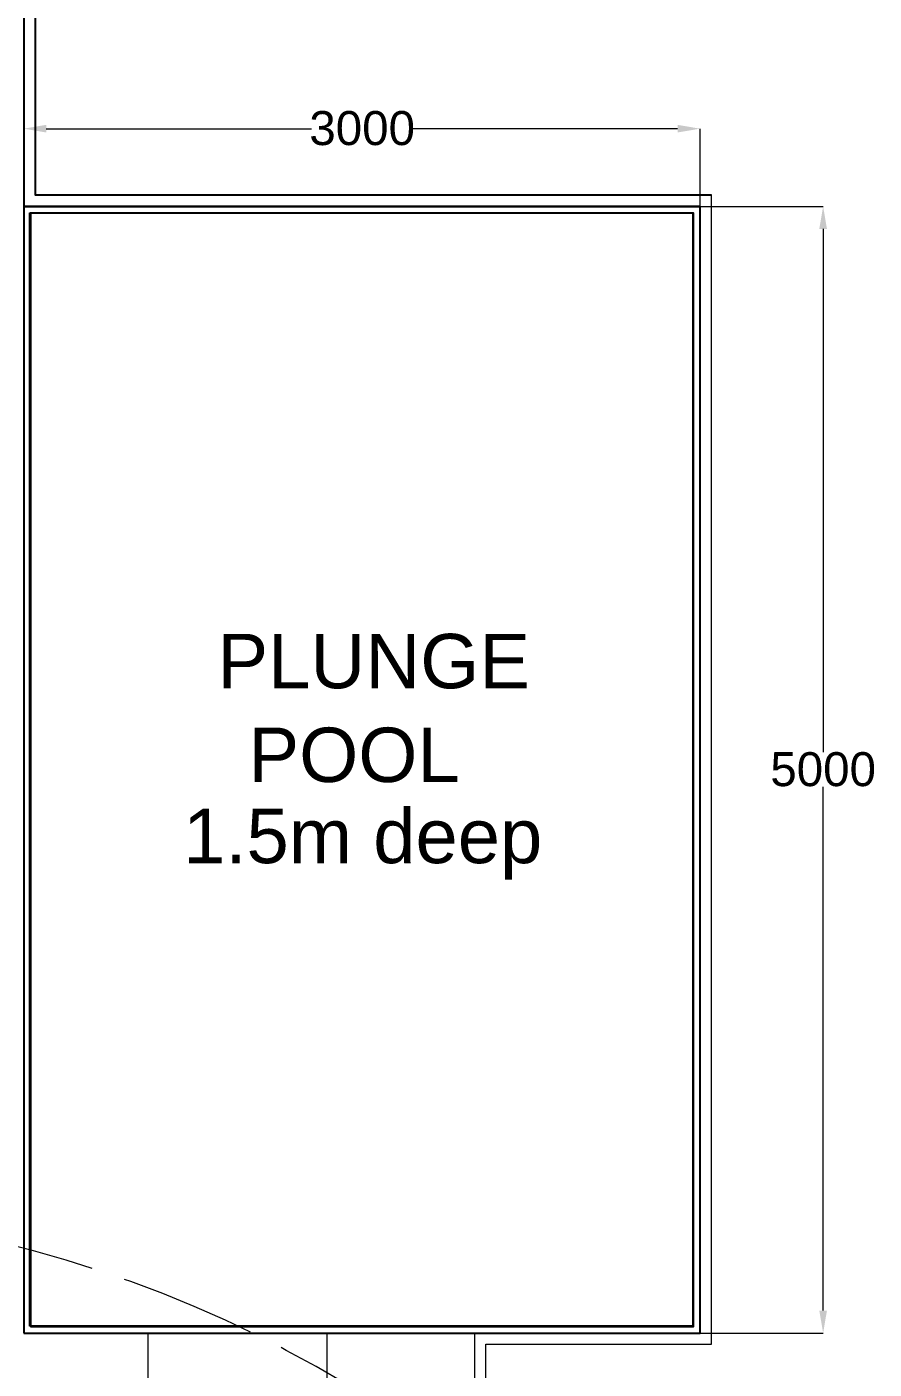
# Model space of a CAD drawing. Header units: millimetres. Extents: x -5841 to 140562, y 1006 to 102310.
# Drawn here: x 105752 to 109510, y 12008 to 17964 of the extents above; entities that cross this region are included whole.
import ezdxf

# ---------------------------------------------------------------- set-up
doc = ezdxf.new("R2010")
doc.units = ezdxf.units.MM
doc.header["$LTSCALE"] = 10
doc.layers.add('PDF18_0', color=7, linetype='Continuous')
doc.layers.add('PDF18_Text', color=7, linetype='Continuous')
doc.layers.add('PDF18_KD - WALL - LOADBEARING', color=253, linetype='Continuous', true_color=0xc0ab87)
doc.styles.add('PDF ArialMT', font='arial.ttf')
picture_1 = doc.add_image_def('image5.png', size_in_pixel=(1557, 927))

msp = doc.modelspace()

# ---------------------------------------------------------------- linework, layer by layer
at = {"layer": 'PDF18_0', "lineweight": 25}
for points in [[(99252.8, 22058.1), (103163.2, 22058.1), (103787.6, 22058.1), (105787.8, 22058.1), (105787.8, 17218.4), (108788.1, 17218.4)], [(103787.6, 22008.3), (105738.1, 22008.3), (105738.1, 17167.6), (108737.3, 17167.6)]]:
    msp.add_lwpolyline(points, dxfattribs=at)
at = {"layer": 'PDF18_0', "lineweight": 0}
for points in [[(105837.5, 17512.6), (107014.4, 17512.6)], [(108637.8, 17512.6), (107462, 17512.6)], [(108737.3, 12221.1), (108737.3, 17167.6), (108737.3, 17512.6)], [(107788, 7824.9), (107788, 12118.4), (108788.1, 12118.4), (108788.1, 17218.4)], [(108738.4, 17167.6), (109283.4, 17167.6)], [(109283.4, 17068.1), (109283.4, 14745.2)], [(109283.4, 12267.7), (109283.4, 14591.7)], [(105738.1, 12168.2), (108737.3, 12168.2)], [(107738.3, 8585.8), (107738.3, 12168.2)], [(108738.4, 12168.2), (109283.4, 12168.2)]]:
    msp.add_lwpolyline(points, dxfattribs=at)
at = {"layer": 'PDF18_0', "lineweight": 25}
for points in [[(105738.1, 12168.2), (108737.3, 12168.2), (108737.3, 17167.6), (105738.1, 17167.6)], [(105767.7, 12197.8), (108707.7, 12197.8), (108707.7, 17138), (105767.7, 17138)]]:
    msp.add_lwpolyline(points, close=True, dxfattribs=at)
at = {"layer": 'PDF18_0', "color": 6, "lineweight": 0}
for points in [[(106041.8, 12455), (105926.4, 12492), (105781.4, 12533.3), (105635.4, 12570.3), (105487.2, 12604.2), (105455.5, 12610.6)], [(106743.4, 12171.4), (106632.3, 12225.3), (106493.7, 12285.7), (106354, 12343.9), (106213.2, 12396.8), (106184.7, 12406.3)], [(107399.6, 11792.5), (107293.8, 11863.4), (107165.7, 11942.8), (107034.5, 12019), (106902.2, 12090.9), (106878.9, 12103.6)]]:
    msp.add_lwpolyline(points, dxfattribs=at)
at = {"layer": 'PDF18_0', "transparency": 33554559}
for points in [[(105837.5, 17529.6), (105837.5, 17495.7), (105738.1, 17512.6)], [(108637.8, 17529.6), (108637.8, 17495.7), (108737.3, 17512.6)], [(109266.4, 17068.1), (109300.3, 17068.1), (109283.4, 17167.6)], [(109266.4, 12267.7), (109300.3, 12267.7), (109283.4, 12168.2)]]:
    msp.add_solid(points, dxfattribs=at)
at = {"layer": 'PDF18_KD - WALL - LOADBEARING', "color": 251, "lineweight": 0, "true_color": 0x636466}
for points in [[(106289.4, 7874.6), (106289.4, 12168.2)], [(107083.2, 7874.6), (107083.2, 12168.2)]]:
    msp.add_lwpolyline(points, dxfattribs=at)

# ---------------------------------------------------------------- texts
at = {"layer": 'PDF18_Text', "attachment_point": 4, "style": 'PDF ArialMT'}
for s, insert, char_height in [('3000', (107004.3, 17514.2), 150.88), ('PLUNGE', (106596.8, 15148.2), 241.4), ('POOL', (106734.4, 14732.3), 241.4), ('5000', (109049, 14669.3), 150.88), ('1.5m deep', (106444.4, 14337.5), 241.4)]:
    msp.add_mtext(s, dxfattribs=dict(at, insert=insert, char_height=char_height))

# ---------------------------------------------------------------- pictures from other files: only their frames are drawn
at = {"layer": 'PDF18_KD - WALL - LOADBEARING', "color": 40, "true_color": 0xf8d731}
image = msp.add_image(picture_1, insert=(108706.1, 12198.3), size_in_units=(4941.4, 2941.2), rotation=90, dxfattribs=at)
image.dxf.flags = 15

doc.saveas('drawing.dxf')
